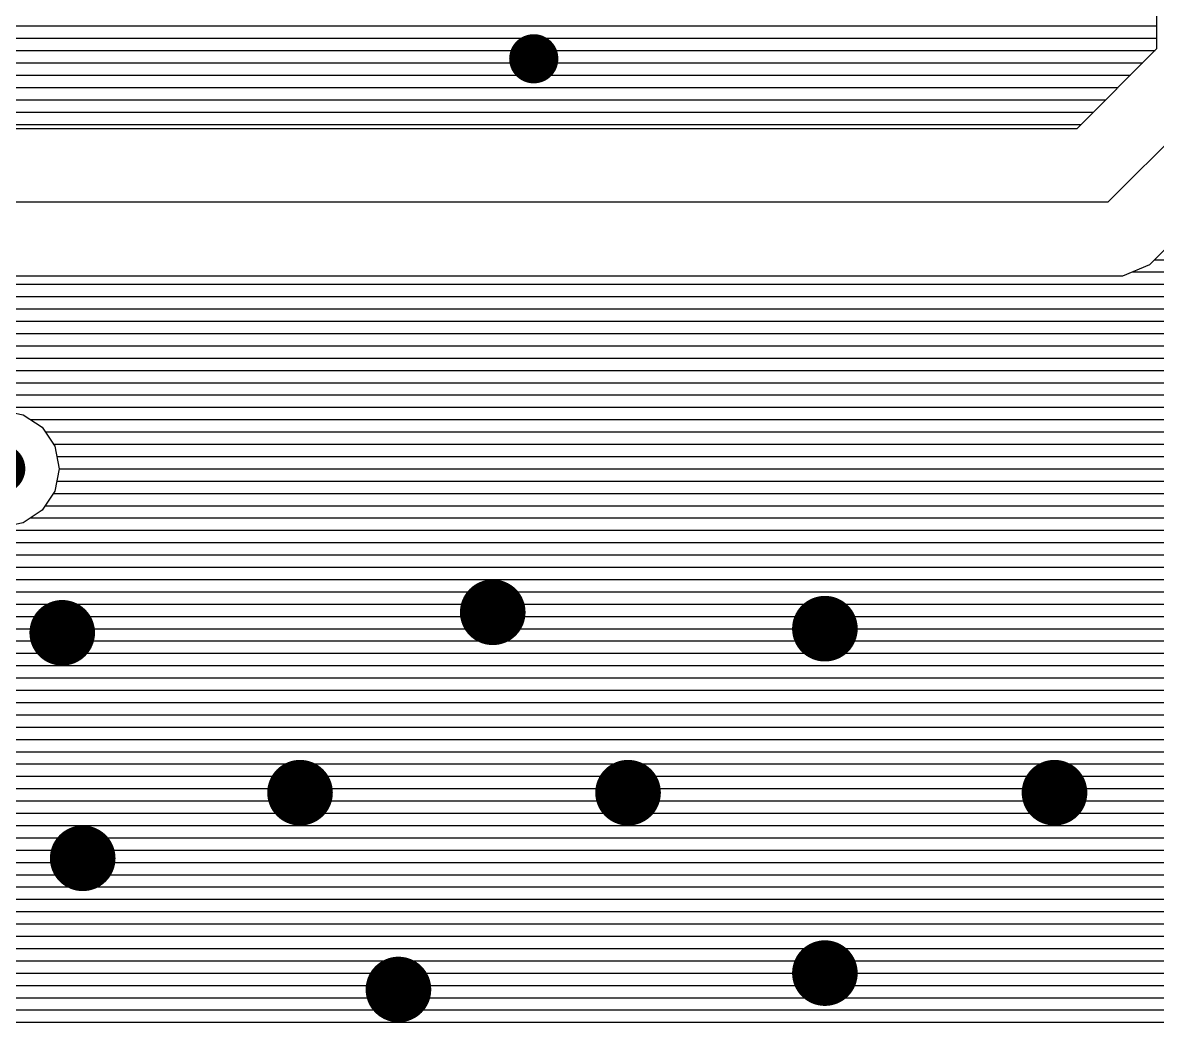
# Model space of a CAD drawing. Extents: x 295 to 953, y 10 to 290.
# Drawn here: x 757.22 to 795.88, y 193.05 to 227.11 of the extents above; entities that cross this region are included whole.
import ezdxf

# ---------------------------------------------------------------- set-up
doc = ezdxf.new("R2010")
doc.units = 0
doc.header["$LTSCALE"] = 5
doc.header["$MEASUREMENT"] = 0
doc.layers.get('0').update_dxf_attribs({"linetype": 'CONTINUOUS', "lineweight": 25})

msp = doc.modelspace()

# ---------------------------------------------------------------- linework, layer by layer
for p, q in [((795.87, 226.23), (795.87, 234.623)), ((739.683, 227.001), (795.87, 227.001)), ((739.722, 226.582), (795.87, 226.582)), ((739.722, 226.163), (795.803, 226.163)), ((793.149, 223.508), (795.87, 226.23)), ((739.722, 225.743), (795.384, 225.743)), ((739.661, 225.324), (794.965, 225.324)), ((798.385, 225.185), (794.194, 220.994)), ((739.454, 224.905), (794.546, 224.905)), ((739.029, 224.486), (794.127, 224.486)), ((733.05, 224.067), (793.708, 224.067)), ((658.288, 223.508), (793.149, 223.508)), ((658.378, 223.648), (793.289, 223.648)), ((800.514, 223.76), (795.613, 218.865)), ((794.194, 220.994), (626.554, 220.994)), ((795.613, 218.865), (794.691, 218.479)), ((795.792, 219.038), (839.725, 219.038)), ((794.691, 218.479), (671.75, 218.479)), ((795.027, 218.619), (839.641, 218.619)), ((672.029, 218.2), (839.557, 218.2)), ((672.448, 217.781), (839.602, 217.781)), ((672.867, 217.361), (839.686, 217.361)), ((673.286, 216.942), (839.809, 216.942)), ((673.706, 216.523), (840.088, 216.523)), ((674.024, 216.104), (840.368, 216.104)), ((674.192, 215.685), (840.988, 215.685)), ((674.192, 215.266), (841.407, 215.266)), ((674.192, 214.847), (840.703, 214.847)), ((674.192, 214.428), (840.239, 214.428)), ((674.192, 214.009), (824.984, 214.009)), ((756.475, 213.908), (757.235, 213.757)), ((757.235, 213.757), (757.883, 213.327)), ((757.481, 213.59), (823.218, 213.59)), ((757.883, 213.327), (758.314, 212.679)), ((757.984, 213.17), (817.462, 213.17)), ((758.263, 212.751), (816.943, 212.751)), ((758.314, 212.679), (758.464, 211.913)), ((758.381, 212.332), (816.524, 212.332)), ((758.464, 211.913), (758.314, 211.153)), ((758.464, 211.913), (816.105, 211.913)), ((758.381, 211.494), (815.686, 211.494)), ((758.314, 211.153), (757.883, 210.505)), ((758.263, 211.075), (815.266, 211.075)), ((757.883, 210.505), (757.235, 210.075)), ((757.984, 210.656), (814.847, 210.656)), ((757.235, 210.075), (756.475, 209.918)), ((757.481, 210.237), (814.428, 210.237)), ((746.07, 209.818), (814.009, 209.818)), ((745.651, 209.399), (813.59, 209.399)), ((745.232, 208.979), (813.171, 208.979)), ((744.813, 208.56), (812.886, 208.56)), ((744.74, 208.141), (812.774, 208.141)), ((744.74, 207.722), (812.774, 207.722)), ((744.74, 207.303), (812.774, 207.303)), ((744.74, 206.884), (812.774, 206.884)), ((744.74, 206.465), (812.774, 206.465)), ((744.74, 206.046), (812.774, 206.046)), ((744.74, 205.627), (812.774, 205.627)), ((744.74, 205.208), (812.774, 205.208)), ((744.74, 204.788), (812.774, 204.788)), ((744.992, 204.369), (812.774, 204.369)), ((745.109, 203.95), (812.774, 203.95)), ((745.193, 203.531), (812.774, 203.531)), ((745.109, 203.112), (812.774, 203.112)), ((744.992, 202.693), (812.774, 202.693)), ((744.712, 202.274), (812.774, 202.274)), ((744.209, 201.855), (812.774, 201.855)), ((742.187, 201.436), (812.774, 201.436)), ((742.187, 201.017), (812.774, 201.017)), ((742.187, 200.597), (812.774, 200.597)), ((742.187, 200.178), (812.774, 200.178)), ((742.187, 199.759), (812.774, 199.759)), ((742.187, 199.34), (812.774, 199.34)), ((742.187, 198.921), (812.774, 198.921)), ((742.187, 198.502), (812.774, 198.502)), ((742.187, 198.083), (812.774, 198.083)), ((742.187, 197.664), (812.774, 197.664)), ((742.187, 197.245), (812.774, 197.245)), ((742.159, 196.826), (812.774, 196.826)), ((742.008, 196.406), (812.774, 196.406)), ((741.661, 195.987), (812.774, 195.987)), ((733.933, 195.568), (812.774, 195.568)), ((734.017, 195.149), (812.774, 195.149)), ((733.933, 194.73), (812.774, 194.73)), ((733.816, 194.311), (812.774, 194.311)), ((733.536, 193.892), (812.774, 193.892)), ((733.033, 193.473), (812.774, 193.473)), ((663.591, 193.054), (812.774, 193.054))]:
    msp.add_line(p, q)
for points, const_width in [([(774.217, 225.883, 1), (775.055, 225.883, 1)], 0.838), ([(756.056, 211.913, 1), (756.894, 211.913, 1)], 0.838), ([(772.68, 207.024, 1), (773.798, 207.024, 1)], 1.118), ([(758.012, 206.325, 1), (759.129, 206.325, 1)], 1.118), ([(783.996, 206.465, 1), (785.114, 206.465, 1)], 1.118), ([(766.114, 200.877, 1), (767.232, 200.877, 1)], 1.118), ([(777.29, 200.877, 1), (778.408, 200.877, 1)], 1.118), ([(791.819, 200.877, 1), (792.937, 200.877, 1)], 1.118), ([(758.71, 198.642, 1), (759.828, 198.642, 1)], 1.118), ([(783.996, 194.73, 1), (785.114, 194.73, 1)], 1.118), ([(769.467, 194.171, 1), (770.585, 194.171, 1)], 1.118)]:
    msp.add_lwpolyline(points, format="xyb", close=True, dxfattribs=dict(const_width=const_width))

doc.saveas('drawing.dxf')
